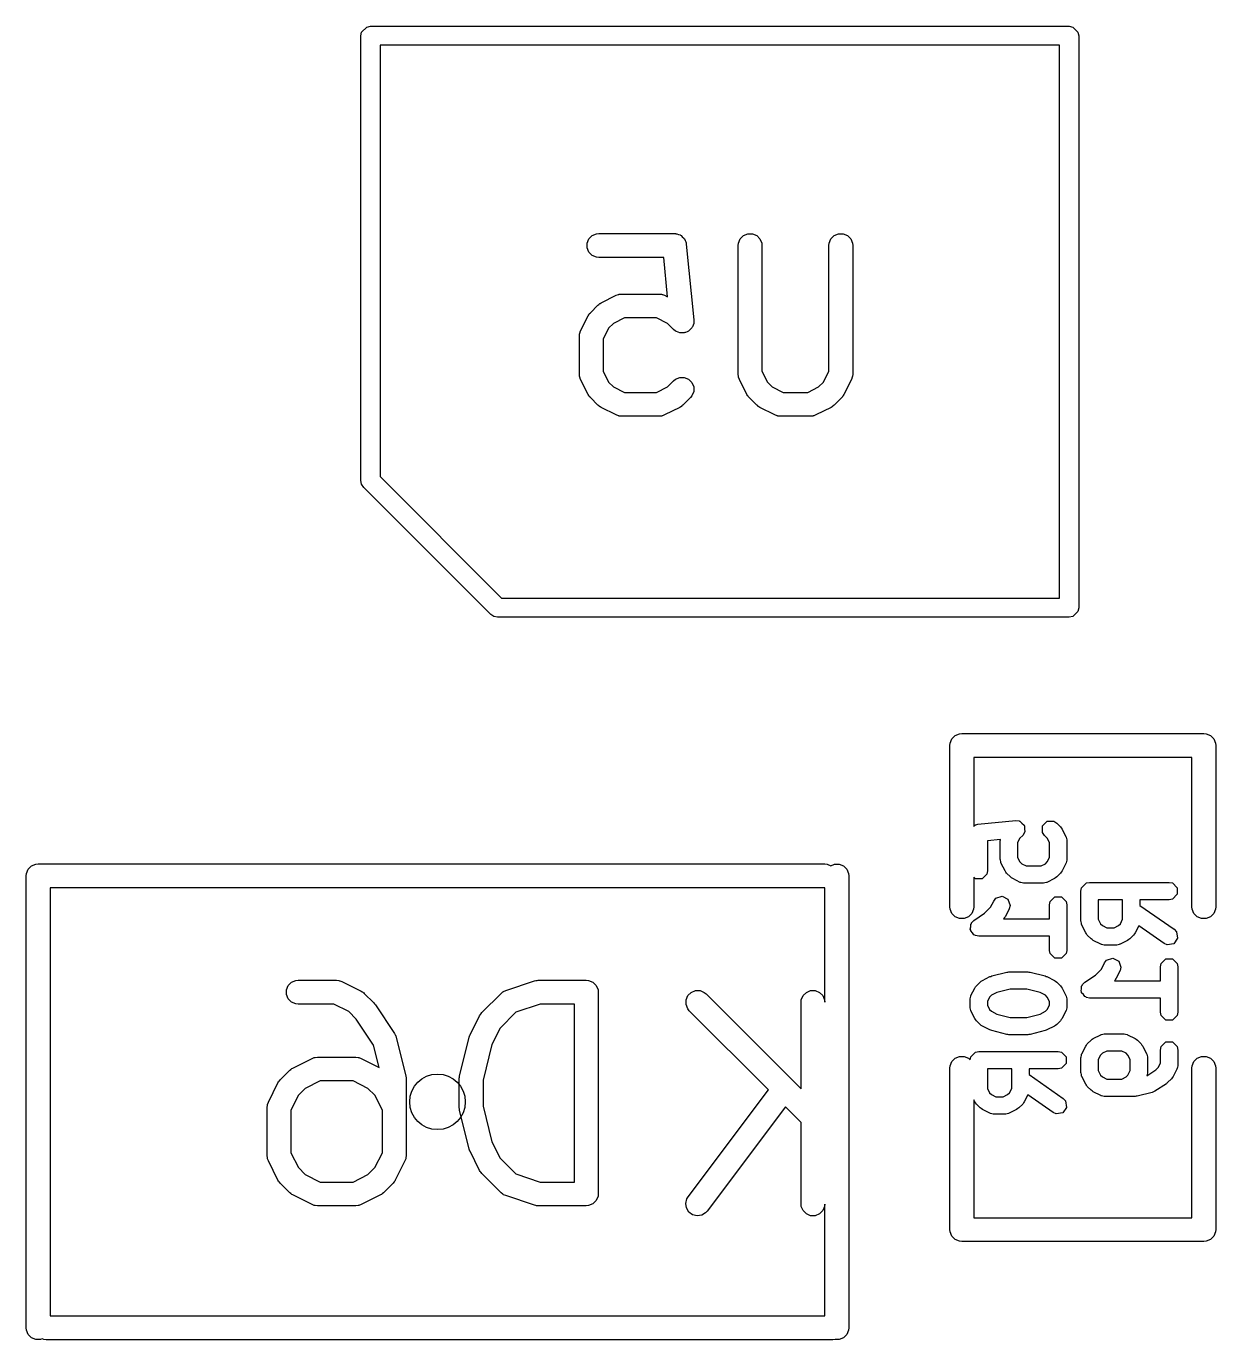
# Model space of a CAD drawing. Extents: x 0.39 to 2.96, y 0.39 to 3.78.
# Drawn here: x 1.778 to 2.073, y 1.691 to 2.0166 of the extents above; entities that cross this region are included whole.
import ezdxf

# ---------------------------------------------------------------- set-up
doc = ezdxf.new("R2010")
doc.units = 0
doc.header["$MEASUREMENT"] = 0
doc.layers.add('BLACK', color=7, linetype='CONTINUOUS')

msp = doc.modelspace()

# ---------------------------------------------------------------- linework, layer by layer
at = {"layer": 'BLACK', "linetype": 'CONTINUOUS'}
for p, q in [((1.86102, 2.0142), (1.8612, 2.0151)), ((1.8612, 2.0151), (1.86248, 2.01638)), ((1.86248, 2.01638), (1.86339, 2.01656)), ((1.86339, 2.01656), (2.03661, 2.01656)), ((2.03661, 2.01656), (2.03752, 2.01638)), ((2.03752, 2.01638), (2.0388, 2.0151)), ((2.0388, 2.0151), (2.03898, 2.0142)), ((1.86102, 1.90396), (1.86102, 2.0142)), ((1.86575, 2.01184), (1.86575, 1.90494)), ((2.03425, 2.01184), (1.86575, 2.01184)), ((2.03425, 1.87483), (2.03425, 2.01184)), ((2.03898, 2.0142), (2.03898, 1.87247)), ((1.91711, 1.96281), (1.91755, 1.96388)), ((1.91755, 1.96388), (1.91836, 1.96469)), ((1.91836, 1.96469), (1.91943, 1.96513)), ((1.91943, 1.96513), (1.92, 1.96519)), ((1.92, 1.96519), (1.93875, 1.96519)), ((1.93875, 1.96519), (1.93896, 1.96517)), ((1.93896, 1.96517), (1.93904, 1.96518)), ((1.93904, 1.96518), (1.93911, 1.96516)), ((1.93911, 1.96516), (1.93933, 1.96513)), ((1.93933, 1.96513), (1.93973, 1.96497)), ((1.93973, 1.96497), (1.94014, 1.96484)), ((1.94014, 1.96484), (1.94025, 1.96475)), ((1.94025, 1.96475), (1.94039, 1.96469)), ((1.94039, 1.96469), (1.9407, 1.96439)), ((1.9407, 1.96439), (1.94103, 1.96411)), ((1.94103, 1.96411), (1.9411, 1.96398)), ((1.9411, 1.96398), (1.94121, 1.96388)), ((1.94121, 1.96388), (1.94137, 1.96348)), ((1.94137, 1.96348), (1.94158, 1.9631)), ((1.94158, 1.9631), (1.94162, 1.96288)), ((1.94162, 1.96288), (1.94165, 1.96281)), ((1.9546, 1.96281), (1.95504, 1.96388)), ((1.95504, 1.96388), (1.95586, 1.96469)), ((1.95586, 1.96469), (1.95692, 1.96513)), ((1.95692, 1.96513), (1.95808, 1.96513)), ((1.95808, 1.96513), (1.95914, 1.96469)), ((1.95914, 1.96469), (1.95995, 1.96388)), ((1.95995, 1.96388), (1.9604, 1.96281)), ((1.9771, 1.96281), (1.97754, 1.96388)), ((1.97754, 1.96388), (1.97836, 1.96469)), ((1.97836, 1.96469), (1.97942, 1.96513)), ((1.97942, 1.96513), (1.98057, 1.96513)), ((1.98057, 1.96513), (1.98164, 1.96469)), ((1.98164, 1.96469), (1.98245, 1.96388)), ((1.98245, 1.96388), (1.98289, 1.96281)), ((1.91711, 1.96166), (1.91711, 1.96281)), ((1.91755, 1.9606), (1.91711, 1.96166)), ((1.91836, 1.95978), (1.91755, 1.9606)), ((1.91943, 1.95934), (1.91836, 1.95978)), ((1.94165, 1.96281), (1.94165, 1.96274)), ((1.94165, 1.96274), (1.94169, 1.96253)), ((1.94169, 1.96253), (1.94356, 1.94378)), ((1.95455, 1.96224), (1.9546, 1.96281)), ((1.95455, 1.93037), (1.95455, 1.96224)), ((1.9604, 1.96281), (1.96045, 1.96224)), ((1.96045, 1.96224), (1.96045, 1.93106)), ((1.97704, 1.96224), (1.9771, 1.96281)), ((1.97704, 1.93106), (1.97704, 1.96224)), ((1.98289, 1.96281), (1.98295, 1.96224)), ((1.98295, 1.96224), (1.98295, 1.93037)), ((1.92, 1.95929), (1.91943, 1.95934)), ((1.93608, 1.95929), (1.92, 1.95929)), ((1.93706, 1.94951), (1.93608, 1.95929)), ((1.92056, 1.94801), (1.92431, 1.94988)), ((1.92431, 1.94988), (1.92485, 1.95009)), ((1.92485, 1.95009), (1.92495, 1.9501)), ((1.92495, 1.9501), (1.92505, 1.95014)), ((1.92505, 1.95014), (1.92563, 1.95019)), ((1.92563, 1.95019), (1.935, 1.95019)), ((1.935, 1.95019), (1.93558, 1.95014)), ((1.93558, 1.95014), (1.93568, 1.9501)), ((1.93568, 1.9501), (1.93578, 1.95009)), ((1.93578, 1.95009), (1.93632, 1.94988)), ((1.93632, 1.94988), (1.93706, 1.94951)), ((1.91792, 1.94558), (1.91979, 1.94745)), ((1.91979, 1.94745), (1.92002, 1.94764)), ((1.92002, 1.94764), (1.92007, 1.9477)), ((1.92007, 1.9477), (1.92016, 1.94775)), ((1.92016, 1.94775), (1.92024, 1.94782)), ((1.92024, 1.94782), (1.92031, 1.94785)), ((1.92031, 1.94785), (1.92056, 1.94801)), ((1.91549, 1.94106), (1.91736, 1.94481)), ((1.91736, 1.94481), (1.91752, 1.94506)), ((1.91752, 1.94506), (1.91755, 1.94513)), ((1.91755, 1.94513), (1.91762, 1.94521)), ((1.91762, 1.94521), (1.91767, 1.9453)), ((1.91767, 1.9453), (1.91773, 1.94535)), ((1.91773, 1.94535), (1.91792, 1.94558)), ((1.92633, 1.94429), (1.92363, 1.94294)), ((1.9343, 1.94429), (1.92633, 1.94429)), ((1.937, 1.94294), (1.9343, 1.94429)), ((1.94356, 1.94378), (1.94357, 1.94321)), ((1.91518, 1.93974), (1.91523, 1.94032)), ((1.91523, 1.94032), (1.91527, 1.94042)), ((1.91527, 1.94042), (1.91528, 1.94052)), ((1.91528, 1.94052), (1.91549, 1.94106)), ((1.92243, 1.94174), (1.92108, 1.93904)), ((1.92363, 1.94294), (1.92243, 1.94174)), ((1.93854, 1.9414), (1.937, 1.94294)), ((1.93899, 1.94104), (1.93854, 1.9414)), ((1.93912, 1.94098), (1.93899, 1.94104)), ((1.93924, 1.94088), (1.93912, 1.94098)), ((1.93965, 1.94076), (1.93924, 1.94088)), ((1.94005, 1.94059), (1.93965, 1.94076)), ((1.9402, 1.94059), (1.94005, 1.94059)), ((1.94034, 1.94055), (1.9402, 1.94059)), ((1.94077, 1.94059), (1.94034, 1.94055)), ((1.9412, 1.94059), (1.94077, 1.94059)), ((1.94134, 1.94065), (1.9412, 1.94059)), ((1.94149, 1.94067), (1.94134, 1.94065)), ((1.94187, 1.94087), (1.94149, 1.94067)), ((1.94227, 1.94104), (1.94187, 1.94087)), ((1.94237, 1.94114), (1.94227, 1.94104)), ((1.9425, 1.94121), (1.94237, 1.94114)), ((1.94278, 1.94155), (1.9425, 1.94121)), ((1.94308, 1.94185), (1.94278, 1.94155)), ((1.94314, 1.94199), (1.94308, 1.94185)), ((1.94323, 1.9421), (1.94314, 1.94199)), ((1.94336, 1.94252), (1.94323, 1.9421)), ((1.94352, 1.94291), (1.94336, 1.94252)), ((1.94357, 1.94321), (1.94352, 1.94306)), ((1.94352, 1.94306), (1.94352, 1.94291)), ((1.91518, 1.93037), (1.91518, 1.93974)), ((1.92108, 1.93904), (1.92108, 1.93106)), ((1.91523, 1.92979), (1.91518, 1.93037)), ((1.92108, 1.93106), (1.92243, 1.92837)), ((1.9546, 1.92979), (1.95455, 1.93037)), ((1.96045, 1.93106), (1.9618, 1.92837)), ((1.97569, 1.92837), (1.97704, 1.93106)), ((1.98295, 1.93037), (1.98289, 1.92979)), ((1.91527, 1.92969), (1.91523, 1.92979)), ((1.91528, 1.92959), (1.91527, 1.92969)), ((1.91549, 1.92905), (1.91528, 1.92959)), ((1.91736, 1.9253), (1.91549, 1.92905)), ((1.92243, 1.92837), (1.92363, 1.92717)), ((1.92363, 1.92717), (1.92633, 1.92582)), ((1.9343, 1.92582), (1.937, 1.92717)), ((1.937, 1.92717), (1.93854, 1.92871)), ((1.93854, 1.92871), (1.93899, 1.92907)), ((1.93899, 1.92907), (1.94005, 1.92951)), ((1.94005, 1.92951), (1.9412, 1.92951)), ((1.9412, 1.92951), (1.94227, 1.92907)), ((1.94227, 1.92907), (1.94308, 1.92826)), ((1.94308, 1.92826), (1.94352, 1.92719)), ((1.94352, 1.92719), (1.94352, 1.92604)), ((1.95464, 1.92969), (1.9546, 1.92979)), ((1.95465, 1.92959), (1.95464, 1.92969)), ((1.95486, 1.92905), (1.95465, 1.92959)), ((1.95673, 1.9253), (1.95486, 1.92905)), ((1.9618, 1.92837), (1.963, 1.92717)), ((1.963, 1.92717), (1.9657, 1.92582)), ((1.9718, 1.92582), (1.9745, 1.92717)), ((1.9745, 1.92717), (1.97569, 1.92837)), ((1.98264, 1.92905), (1.98076, 1.9253)), ((1.98284, 1.92959), (1.98264, 1.92905)), ((1.98285, 1.92969), (1.98284, 1.92959)), ((1.98289, 1.92979), (1.98285, 1.92969)), ((1.91752, 1.92505), (1.91736, 1.9253)), ((1.91755, 1.92498), (1.91752, 1.92505)), ((1.91762, 1.9249), (1.91755, 1.92498)), ((1.91767, 1.92481), (1.91762, 1.9249)), ((1.91773, 1.92476), (1.91767, 1.92481)), ((1.91792, 1.92453), (1.91773, 1.92476)), ((1.91979, 1.92265), (1.91792, 1.92453)), ((1.92633, 1.92582), (1.9343, 1.92582)), ((1.94271, 1.92453), (1.94084, 1.92265)), ((1.94308, 1.92498), (1.94271, 1.92453)), ((1.94352, 1.92604), (1.94308, 1.92498)), ((1.95689, 1.92505), (1.95673, 1.9253)), ((1.95692, 1.92498), (1.95689, 1.92505)), ((1.95699, 1.9249), (1.95692, 1.92498)), ((1.95704, 1.92481), (1.95699, 1.9249)), ((1.9571, 1.92476), (1.95704, 1.92481)), ((1.95729, 1.92453), (1.9571, 1.92476)), ((1.95916, 1.92265), (1.95729, 1.92453)), ((1.9657, 1.92582), (1.9718, 1.92582)), ((1.98021, 1.92453), (1.97833, 1.92265)), ((1.9804, 1.92476), (1.98021, 1.92453)), ((1.98045, 1.92481), (1.9804, 1.92476)), ((1.98051, 1.9249), (1.98045, 1.92481)), ((1.98058, 1.92498), (1.98051, 1.9249)), ((1.98061, 1.92505), (1.98058, 1.92498)), ((1.98076, 1.9253), (1.98061, 1.92505)), ((1.92002, 1.92247), (1.91979, 1.92265)), ((1.92007, 1.92241), (1.92002, 1.92247)), ((1.92016, 1.92235), (1.92007, 1.92241)), ((1.92024, 1.92229), (1.92016, 1.92235)), ((1.92031, 1.92226), (1.92024, 1.92229)), ((1.92056, 1.9221), (1.92031, 1.92226)), ((1.92431, 1.92023), (1.92056, 1.9221)), ((1.94007, 1.9221), (1.93632, 1.92023)), ((1.94032, 1.92226), (1.94007, 1.9221)), ((1.94039, 1.92229), (1.94032, 1.92226)), ((1.94047, 1.92235), (1.94039, 1.92229)), ((1.94056, 1.92241), (1.94047, 1.92235)), ((1.94061, 1.92247), (1.94056, 1.92241)), ((1.94084, 1.92265), (1.94061, 1.92247)), ((1.95939, 1.92247), (1.95916, 1.92265)), ((1.95944, 1.92241), (1.95939, 1.92247)), ((1.95953, 1.92235), (1.95944, 1.92241)), ((1.95961, 1.92229), (1.95953, 1.92235)), ((1.95968, 1.92226), (1.95961, 1.92229)), ((1.95993, 1.9221), (1.95968, 1.92226)), ((1.96368, 1.92023), (1.95993, 1.9221)), ((1.97757, 1.9221), (1.97382, 1.92023)), ((1.97782, 1.92226), (1.97757, 1.9221)), ((1.97789, 1.92229), (1.97782, 1.92226)), ((1.97797, 1.92235), (1.97789, 1.92229)), ((1.97806, 1.92241), (1.97797, 1.92235)), ((1.97811, 1.92247), (1.97806, 1.92241)), ((1.97833, 1.92265), (1.97811, 1.92247)), ((1.92485, 1.92002), (1.92431, 1.92023)), ((1.92495, 1.92001), (1.92485, 1.92002)), ((1.92505, 1.91997), (1.92495, 1.92001)), ((1.92563, 1.91992), (1.92505, 1.91997)), ((1.935, 1.91992), (1.92563, 1.91992)), ((1.93558, 1.91997), (1.935, 1.91992)), ((1.93568, 1.92001), (1.93558, 1.91997)), ((1.93578, 1.92002), (1.93568, 1.92001)), ((1.93632, 1.92023), (1.93578, 1.92002)), ((1.96422, 1.92002), (1.96368, 1.92023)), ((1.96432, 1.92001), (1.96422, 1.92002)), ((1.96442, 1.91997), (1.96432, 1.92001)), ((1.965, 1.91992), (1.96442, 1.91997)), ((1.9725, 1.91992), (1.965, 1.91992)), ((1.97307, 1.91997), (1.9725, 1.91992)), ((1.97317, 1.92001), (1.97307, 1.91997)), ((1.97328, 1.92002), (1.97317, 1.92001)), ((1.97382, 1.92023), (1.97328, 1.92002)), ((1.86575, 1.90494), (1.89586, 1.87483)), ((1.8612, 1.90306), (1.86102, 1.90396)), ((1.86172, 1.90229), (1.8612, 1.90306)), ((1.89321, 1.8708), (1.86172, 1.90229)), ((1.89586, 1.87483), (2.03425, 1.87483)), ((2.03898, 1.87247), (2.0388, 1.87156)), ((1.89398, 1.87028), (1.89321, 1.8708)), ((1.89488, 1.87011), (1.89398, 1.87028)), ((2.03661, 1.87011), (1.89488, 1.87011)), ((2.03752, 1.87028), (2.03661, 1.87011)), ((2.0388, 1.87156), (2.03752, 1.87028)), ((2.0071, 1.83891), (2.00754, 1.83997)), ((2.00754, 1.83997), (2.00836, 1.84079)), ((2.00836, 1.84079), (2.00942, 1.84123)), ((2.00942, 1.84123), (2.01, 1.84129)), ((2.01, 1.84129), (2.07, 1.84129)), ((2.07, 1.84129), (2.07058, 1.84123)), ((2.07058, 1.84123), (2.07164, 1.84079)), ((2.07164, 1.84079), (2.07246, 1.83997)), ((2.07246, 1.83997), (2.0729, 1.83891)), ((2.00705, 1.83833), (2.0071, 1.83891)), ((2.00705, 1.79833), (2.00705, 1.83833)), ((2.0729, 1.83891), (2.07295, 1.83833)), ((2.07295, 1.83833), (2.07295, 1.79833)), ((2.06705, 1.83538), (2.01295, 1.83538)), ((2.01295, 1.83538), (2.01295, 1.81826)), ((2.06705, 1.79833), (2.06705, 1.83538)), ((2.01398, 1.81878), (2.02336, 1.81971)), ((2.02336, 1.81971), (2.02419, 1.81963)), ((2.02419, 1.81963), (2.02428, 1.81956)), ((2.01295, 1.81826), (2.01317, 1.81853)), ((2.01317, 1.81853), (2.01332, 1.81858)), ((2.01332, 1.81858), (2.01337, 1.81862)), ((2.01337, 1.81862), (2.01347, 1.81862)), ((2.01347, 1.81862), (2.01398, 1.81878)), ((2.02428, 1.81956), (2.02439, 1.81956)), ((2.02439, 1.81956), (2.02491, 1.81905)), ((2.02491, 1.81905), (2.02547, 1.81859)), ((2.02556, 1.81675), (2.02509, 1.81605)), ((2.02547, 1.81859), (2.02548, 1.81848)), ((2.02548, 1.81848), (2.02556, 1.8184)), ((2.02556, 1.8184), (2.02556, 1.81767)), ((2.02556, 1.81767), (2.02563, 1.81695)), ((2.02563, 1.81695), (2.02556, 1.81686)), ((2.02556, 1.81686), (2.02556, 1.81675)), ((2.03003, 1.8184), (2.03119, 1.81956)), ((2.03003, 1.81675), (2.03003, 1.8184)), ((2.03049, 1.81605), (2.03003, 1.81675)), ((2.03119, 1.81956), (2.03284, 1.81956)), ((2.03284, 1.81956), (2.03353, 1.81909)), ((2.03353, 1.81909), (2.03447, 1.81816)), ((2.03447, 1.81816), (2.03466, 1.81787)), ((2.03466, 1.81787), (2.03487, 1.8176)), ((2.03487, 1.8176), (2.03581, 1.81572)), ((2.01958, 1.81501), (2.01634, 1.81469)), ((2.01634, 1.81469), (2.01634, 1.80725)), ((2.01954, 1.81476), (2.01957, 1.81487)), ((2.01954, 1.81007), (2.01954, 1.81476)), ((2.01955, 1.81491), (2.01958, 1.81501)), ((2.01957, 1.81487), (2.01955, 1.81491)), ((2.0244, 1.81536), (2.02384, 1.81425)), ((2.02384, 1.81425), (2.02384, 1.81058)), ((2.02509, 1.81605), (2.0244, 1.81536)), ((2.03118, 1.81536), (2.03049, 1.81605)), ((2.03174, 1.81425), (2.03118, 1.81536)), ((2.03174, 1.81058), (2.03174, 1.81425)), ((2.03581, 1.81572), (2.03584, 1.81562)), ((2.03584, 1.81562), (2.03588, 1.81558)), ((2.03588, 1.81558), (2.03594, 1.81524)), ((2.03594, 1.81524), (2.03603, 1.81491)), ((2.03603, 1.81491), (2.03602, 1.81487)), ((2.03602, 1.81487), (2.03604, 1.81476)), ((2.03604, 1.81476), (2.03604, 1.81007)), ((2.01957, 1.80996), (2.01954, 1.81007)), ((2.01955, 1.80992), (2.01957, 1.80996)), ((2.01964, 1.80958), (2.01955, 1.80992)), ((2.02384, 1.81058), (2.0244, 1.80947)), ((2.03118, 1.80947), (2.03174, 1.81058)), ((2.03603, 1.80992), (2.03594, 1.80958)), ((2.03604, 1.81007), (2.03602, 1.80996)), ((2.03602, 1.80996), (2.03603, 1.80992)), ((1.7781, 1.80658), (1.77854, 1.80764)), ((1.77854, 1.80764), (1.77936, 1.80846)), ((1.77936, 1.80846), (1.78042, 1.8089)), ((1.78042, 1.8089), (1.781, 1.80895)), ((1.781, 1.80895), (1.976, 1.80895)), ((1.976, 1.80895), (1.97658, 1.8089)), ((1.97658, 1.8089), (1.9775, 1.80851)), ((1.9775, 1.80851), (1.97842, 1.8089)), ((1.97842, 1.8089), (1.97958, 1.8089)), ((1.97958, 1.8089), (1.98064, 1.80846)), ((1.98064, 1.80846), (1.98146, 1.80764)), ((1.98146, 1.80764), (1.9819, 1.80658)), ((2.01634, 1.80725), (2.01618, 1.80643)), ((2.01971, 1.80925), (2.01964, 1.80958)), ((2.01974, 1.80921), (2.01971, 1.80925)), ((2.01977, 1.80911), (2.01974, 1.80921)), ((2.02071, 1.80723), (2.01977, 1.80911)), ((2.02092, 1.80696), (2.02071, 1.80723)), ((2.02111, 1.80667), (2.02092, 1.80696)), ((2.02205, 1.80573), (2.02111, 1.80667)), ((2.0244, 1.80947), (2.02484, 1.80902)), ((2.02484, 1.80902), (2.02595, 1.80847)), ((2.02595, 1.80847), (2.02963, 1.80847)), ((2.02963, 1.80847), (2.03074, 1.80902)), ((2.03074, 1.80902), (2.03118, 1.80947)), ((2.03447, 1.80667), (2.03353, 1.80573)), ((2.03466, 1.80696), (2.03447, 1.80667)), ((2.03487, 1.80723), (2.03466, 1.80696)), ((2.03581, 1.80911), (2.03487, 1.80723)), ((2.03584, 1.80921), (2.03581, 1.80911)), ((2.03588, 1.80925), (2.03584, 1.80921)), ((2.03594, 1.80958), (2.03588, 1.80925)), ((1.77805, 1.806), (1.7781, 1.80658)), ((1.77805, 1.694), (1.77805, 1.806)), ((1.9819, 1.80658), (1.98195, 1.806)), ((1.98195, 1.806), (1.98195, 1.694)), ((2.01337, 1.80527), (2.01295, 1.80568)), ((2.01295, 1.80568), (2.01295, 1.79833)), ((2.01501, 1.80527), (2.01337, 1.80527)), ((2.01618, 1.80643), (2.01501, 1.80527)), ((2.02234, 1.80554), (2.02205, 1.80573)), ((2.02261, 1.80533), (2.02234, 1.80554)), ((2.02449, 1.80439), (2.02261, 1.80533)), ((2.02459, 1.80437), (2.02449, 1.80439)), ((2.02462, 1.80433), (2.02459, 1.80437)), ((2.02496, 1.80426), (2.02462, 1.80433)), ((2.02529, 1.80417), (2.02496, 1.80426)), ((2.02534, 1.80419), (2.02529, 1.80417)), ((2.02545, 1.80417), (2.02534, 1.80419)), ((2.03014, 1.80417), (2.02545, 1.80417)), ((2.03024, 1.80419), (2.03014, 1.80417)), ((2.03029, 1.80417), (2.03024, 1.80419)), ((2.03062, 1.80426), (2.03029, 1.80417)), ((2.03096, 1.80433), (2.03062, 1.80426)), ((2.031, 1.80437), (2.03096, 1.80433)), ((2.0311, 1.80439), (2.031, 1.80437)), ((2.03298, 1.80533), (2.0311, 1.80439)), ((2.03325, 1.80554), (2.03298, 1.80533)), ((2.03353, 1.80573), (2.03325, 1.80554)), ((2.0397, 1.80308), (2.04087, 1.80424)), ((2.04087, 1.80424), (2.04169, 1.8044)), ((2.04169, 1.8044), (2.06139, 1.8044)), ((2.06139, 1.8044), (2.06221, 1.80424)), ((2.06221, 1.80424), (2.06338, 1.80308)), ((1.976, 1.80305), (1.78395, 1.80305)), ((1.78395, 1.80305), (1.78395, 1.69695)), ((1.97605, 1.80305), (1.976, 1.80305)), ((1.97605, 1.77468), (1.97605, 1.80305)), ((2.0179, 1.79977), (2.01841, 1.80044)), ((2.01841, 1.80044), (2.01997, 1.80096)), ((2.01997, 1.80096), (2.02144, 1.80022)), ((2.02144, 1.80022), (2.02196, 1.79866)), ((2.0319, 1.79963), (2.03307, 1.8008)), ((2.03307, 1.8008), (2.03471, 1.8008)), ((2.03471, 1.8008), (2.03588, 1.79963)), ((2.03954, 1.80225), (2.0397, 1.80308)), ((2.03954, 1.79475), (2.03954, 1.80225)), ((2.04986, 1.8001), (2.04384, 1.8001)), ((2.04384, 1.8001), (2.04384, 1.79526)), ((2.04986, 1.79526), (2.04986, 1.8001)), ((2.06139, 1.8001), (2.05416, 1.8001)), ((2.05416, 1.8001), (2.05416, 1.79868)), ((2.06221, 1.80027), (2.06139, 1.8001)), ((2.06338, 1.80143), (2.06221, 1.80027)), ((2.06338, 1.80308), (2.06338, 1.80143)), ((2.0071, 1.79776), (2.00705, 1.79833)), ((2.00754, 1.79669), (2.0071, 1.79776)), ((2.0129, 1.79776), (2.01246, 1.79669)), ((2.01295, 1.79833), (2.0129, 1.79776)), ((2.01563, 1.79673), (2.01711, 1.79821)), ((2.01711, 1.79821), (2.0179, 1.79977)), ((2.02174, 1.79785), (2.0208, 1.79597)), ((2.02196, 1.79866), (2.02174, 1.79785)), ((2.03174, 1.79881), (2.0319, 1.79963)), ((2.03174, 1.79533), (2.03174, 1.79881)), ((2.03588, 1.79963), (2.03604, 1.79881)), ((2.03604, 1.79881), (2.03604, 1.78755)), ((2.05416, 1.79868), (2.06262, 1.79276)), ((2.0671, 1.79776), (2.06705, 1.79833)), ((2.06754, 1.79669), (2.0671, 1.79776)), ((2.0729, 1.79776), (2.07246, 1.79669)), ((2.07295, 1.79833), (2.0729, 1.79776)), ((2.00836, 1.79588), (2.00754, 1.79669)), ((2.00942, 1.79544), (2.00836, 1.79588)), ((2.01058, 1.79544), (2.00942, 1.79544)), ((2.01164, 1.79588), (2.01058, 1.79544)), ((2.01246, 1.79669), (2.01164, 1.79588)), ((2.0122, 1.79401), (2.01236, 1.79416)), ((2.0122, 1.79338), (2.0122, 1.79401)), ((2.01236, 1.79416), (2.0124, 1.79438)), ((2.0124, 1.79438), (2.013, 1.79497)), ((2.013, 1.79497), (2.01563, 1.79673)), ((2.0204, 1.79542), (2.02032, 1.79533)), ((2.02032, 1.79533), (2.03174, 1.79533)), ((2.02059, 1.7957), (2.0204, 1.79542)), ((2.0208, 1.79597), (2.02059, 1.7957)), ((2.03956, 1.79464), (2.03954, 1.79475)), ((2.03955, 1.7946), (2.03956, 1.79464)), ((2.03964, 1.79427), (2.03955, 1.7946)), ((2.0397, 1.79393), (2.03964, 1.79427)), ((2.03974, 1.79389), (2.0397, 1.79393)), ((2.03977, 1.79379), (2.03974, 1.79389)), ((2.04071, 1.79191), (2.03977, 1.79379)), ((2.04384, 1.79526), (2.04439, 1.79415)), ((2.04439, 1.79415), (2.04484, 1.7937)), ((2.04484, 1.7937), (2.04595, 1.79315)), ((2.04775, 1.79315), (2.04886, 1.7937)), ((2.04886, 1.7937), (2.0493, 1.79415)), ((2.0493, 1.79415), (2.04986, 1.79526)), ((2.05386, 1.79364), (2.05299, 1.79191)), ((2.06016, 1.78924), (2.05386, 1.79364)), ((2.06836, 1.79588), (2.06754, 1.79669)), ((2.06942, 1.79544), (2.06836, 1.79588)), ((2.07058, 1.79544), (2.06942, 1.79544)), ((2.07164, 1.79588), (2.07058, 1.79544)), ((2.07246, 1.79669), (2.07164, 1.79588)), ((2.01208, 1.79277), (2.0122, 1.79338)), ((2.0122, 1.79258), (2.01208, 1.79277)), ((2.0122, 1.79236), (2.0122, 1.79258)), ((2.01265, 1.79192), (2.0122, 1.79236)), ((2.01299, 1.7914), (2.01265, 1.79192)), ((2.01321, 1.79135), (2.01299, 1.7914)), ((2.01337, 1.7912), (2.01321, 1.79135)), ((2.01419, 1.79103), (2.01337, 1.7912)), ((2.03174, 1.79103), (2.01419, 1.79103)), ((2.03174, 1.78755), (2.03174, 1.79103)), ((2.04092, 1.79164), (2.04071, 1.79191)), ((2.04111, 1.79135), (2.04092, 1.79164)), ((2.04205, 1.79042), (2.04111, 1.79135)), ((2.04233, 1.79022), (2.04205, 1.79042)), ((2.04595, 1.79315), (2.04775, 1.79315)), ((2.05165, 1.79042), (2.05137, 1.79022)), ((2.05259, 1.79135), (2.05165, 1.79042)), ((2.05278, 1.79164), (2.05259, 1.79135)), ((2.05299, 1.79191), (2.05278, 1.79164)), ((2.06349, 1.79053), (2.06255, 1.78918)), ((2.06262, 1.79276), (2.0632, 1.79215)), ((2.0632, 1.79215), (2.06349, 1.79053)), ((2.0319, 1.78673), (2.03174, 1.78755)), ((2.03604, 1.78755), (2.03588, 1.78673)), ((2.0426, 1.79001), (2.04233, 1.79022)), ((2.04448, 1.78907), (2.0426, 1.79001)), ((2.04458, 1.78905), (2.04448, 1.78907)), ((2.04462, 1.78901), (2.04458, 1.78905)), ((2.04496, 1.78894), (2.04462, 1.78901)), ((2.04529, 1.78885), (2.04496, 1.78894)), ((2.04534, 1.78887), (2.04529, 1.78885)), ((2.04544, 1.78885), (2.04534, 1.78887)), ((2.04826, 1.78885), (2.04544, 1.78885)), ((2.04836, 1.78887), (2.04826, 1.78885)), ((2.04841, 1.78885), (2.04836, 1.78887)), ((2.04874, 1.78894), (2.04841, 1.78885)), ((2.04908, 1.78901), (2.04874, 1.78894)), ((2.04911, 1.78905), (2.04908, 1.78901)), ((2.04922, 1.78907), (2.04911, 1.78905)), ((2.05109, 1.79001), (2.04922, 1.78907)), ((2.05137, 1.79022), (2.05109, 1.79001)), ((2.06092, 1.7889), (2.06016, 1.78924)), ((2.06255, 1.78918), (2.06092, 1.7889)), ((2.03307, 1.78557), (2.0319, 1.78673)), ((2.03471, 1.78557), (2.03307, 1.78557)), ((2.03588, 1.78673), (2.03471, 1.78557)), ((2.04461, 1.78289), (2.0454, 1.78445)), ((2.0454, 1.78445), (2.04591, 1.78512)), ((2.04591, 1.78512), (2.04747, 1.78564)), ((2.04747, 1.78564), (2.04894, 1.7849)), ((2.04894, 1.7849), (2.04946, 1.78334)), ((2.05924, 1.78349), (2.0594, 1.78432)), ((2.0594, 1.78432), (2.06057, 1.78548)), ((2.06057, 1.78548), (2.06221, 1.78548)), ((2.06221, 1.78548), (2.06338, 1.78432)), ((2.06338, 1.78432), (2.06354, 1.78349)), ((2.0151, 1.7801), (2.01698, 1.78103)), ((2.01698, 1.78103), (2.01721, 1.7811)), ((2.01721, 1.7811), (2.01742, 1.7812)), ((2.01742, 1.7812), (2.02117, 1.78214)), ((2.02117, 1.78214), (2.02144, 1.78215)), ((2.02144, 1.78215), (2.02169, 1.7822)), ((2.02169, 1.7822), (2.02639, 1.7822)), ((2.02639, 1.7822), (2.02664, 1.78215)), ((2.02664, 1.78215), (2.02691, 1.78214)), ((2.02691, 1.78214), (2.03066, 1.7812)), ((2.03066, 1.7812), (2.03087, 1.7811)), ((2.03087, 1.7811), (2.0311, 1.78103)), ((2.0311, 1.78103), (2.03298, 1.7801)), ((2.0405, 1.77965), (2.04313, 1.78141)), ((2.04313, 1.78141), (2.04461, 1.78289)), ((2.0483, 1.78066), (2.04809, 1.78038)), ((2.04924, 1.78253), (2.0483, 1.78066)), ((2.04946, 1.78334), (2.04924, 1.78253)), ((2.05924, 1.78001), (2.05924, 1.78349)), ((2.06354, 1.78349), (2.06354, 1.77224)), ((1.84258, 1.77775), (1.84302, 1.77882)), ((1.84258, 1.7766), (1.84258, 1.77775)), ((1.84302, 1.77882), (1.84384, 1.77963)), ((1.84384, 1.77963), (1.8449, 1.78007)), ((1.8449, 1.78007), (1.84548, 1.78013)), ((1.84548, 1.78013), (1.855, 1.78013)), ((1.855, 1.78013), (1.85558, 1.78007)), ((1.85558, 1.78007), (1.85567, 1.78003)), ((1.85567, 1.78003), (1.85578, 1.78002)), ((1.85578, 1.78002), (1.85632, 1.77982)), ((1.85632, 1.77982), (1.86108, 1.77744)), ((1.86108, 1.77744), (1.86133, 1.77728)), ((1.89631, 1.77729), (1.89639, 1.77736)), ((1.89639, 1.77736), (1.89692, 1.7776)), ((1.89692, 1.7776), (1.90407, 1.77998)), ((1.90407, 1.77998), (1.90435, 1.78004)), ((1.90435, 1.78004), (1.90442, 1.78007)), ((1.90442, 1.78007), (1.90453, 1.78008)), ((1.90453, 1.78008), (1.90463, 1.78011)), ((1.90463, 1.78011), (1.90471, 1.7801)), ((1.90471, 1.7801), (1.905, 1.78013)), ((1.905, 1.78013), (1.9169, 1.78013)), ((1.9169, 1.78013), (1.91748, 1.78007)), ((1.91748, 1.78007), (1.91855, 1.77963)), ((1.91855, 1.77963), (1.91936, 1.77882)), ((1.91936, 1.77882), (1.9198, 1.77775)), ((1.9198, 1.77775), (1.91986, 1.77718)), ((1.94288, 1.77713), (1.94395, 1.77757)), ((1.94395, 1.77757), (1.9451, 1.77757)), ((1.9451, 1.77757), (1.94616, 1.77713)), ((1.97145, 1.77713), (1.97252, 1.77757)), ((1.97252, 1.77757), (1.97367, 1.77757)), ((1.97367, 1.77757), (1.97474, 1.77713)), ((2.01227, 1.77632), (2.01321, 1.7782)), ((2.01321, 1.7782), (2.01342, 1.77847)), ((2.01342, 1.77847), (2.01361, 1.77876)), ((2.01361, 1.77876), (2.01455, 1.77969)), ((2.01455, 1.77969), (2.01483, 1.77989)), ((2.01483, 1.77989), (2.0151, 1.7801)), ((2.02196, 1.7779), (2.01869, 1.77708)), ((2.02612, 1.7779), (2.02196, 1.7779)), ((2.02939, 1.77708), (2.02612, 1.7779)), ((2.03298, 1.7801), (2.03325, 1.77989)), ((2.03325, 1.77989), (2.03353, 1.77969)), ((2.03353, 1.77969), (2.03447, 1.77876)), ((2.03447, 1.77876), (2.03466, 1.77847)), ((2.03466, 1.77847), (2.03487, 1.7782)), ((2.03487, 1.7782), (2.03581, 1.77632)), ((2.03958, 1.77745), (2.0397, 1.77806)), ((2.0397, 1.77726), (2.03958, 1.77745)), ((2.0397, 1.77869), (2.03986, 1.77884)), ((2.0397, 1.77806), (2.0397, 1.77869)), ((2.03986, 1.77884), (2.0399, 1.77906)), ((2.0399, 1.77906), (2.0405, 1.77965)), ((2.0479, 1.7801), (2.04782, 1.78001)), ((2.04782, 1.78001), (2.05924, 1.78001)), ((2.04809, 1.78038), (2.0479, 1.7801)), ((1.84302, 1.77554), (1.84258, 1.7766)), ((1.84384, 1.77472), (1.84302, 1.77554)), ((1.8449, 1.77428), (1.84384, 1.77472)), ((1.84548, 1.77422), (1.8449, 1.77428)), ((1.8543, 1.77422), (1.84548, 1.77422)), ((1.85801, 1.77237), (1.8543, 1.77422)), ((1.86133, 1.77728), (1.8614, 1.77725)), ((1.8614, 1.77725), (1.86148, 1.77718)), ((1.86148, 1.77718), (1.86157, 1.77713)), ((1.86157, 1.77713), (1.86162, 1.77707)), ((1.86162, 1.77707), (1.86185, 1.77688)), ((1.86185, 1.77688), (1.86423, 1.7745)), ((1.86423, 1.7745), (1.86423, 1.7745)), ((1.86423, 1.7745), (1.86423, 1.7745)), ((1.86423, 1.7745), (1.86441, 1.77428)), ((1.86441, 1.77428), (1.8646, 1.77405)), ((1.8646, 1.77405), (1.8646, 1.77405)), ((1.89101, 1.77212), (1.89577, 1.77688)), ((1.89577, 1.77688), (1.89622, 1.77725)), ((1.89622, 1.77725), (1.89631, 1.77729)), ((1.90548, 1.77422), (1.89945, 1.77221)), ((1.91395, 1.77422), (1.90548, 1.77422)), ((1.91395, 1.73013), (1.91395, 1.77422)), ((1.91986, 1.77718), (1.91986, 1.72718)), ((1.94163, 1.77525), (1.94207, 1.77632)), ((1.94163, 1.7741), (1.94163, 1.77525)), ((1.94207, 1.77304), (1.94163, 1.7741)), ((1.94207, 1.77632), (1.94288, 1.77713)), ((1.94616, 1.77713), (1.94661, 1.77676)), ((1.94661, 1.77676), (1.97014, 1.75323)), ((1.97014, 1.77468), (1.9702, 1.77525)), ((1.97014, 1.75323), (1.97014, 1.77468)), ((1.9702, 1.77525), (1.97064, 1.77632)), ((1.97064, 1.77632), (1.97145, 1.77713)), ((1.97474, 1.77713), (1.97555, 1.77632)), ((1.97555, 1.77632), (1.97599, 1.77525)), ((1.97599, 1.77525), (1.97605, 1.77468)), ((2.01204, 1.77536), (2.01206, 1.77547)), ((2.01204, 1.77348), (2.01204, 1.77536)), ((2.01205, 1.77551), (2.01214, 1.77584)), ((2.01206, 1.77547), (2.01205, 1.77551)), ((2.01214, 1.77584), (2.0122, 1.77618)), ((2.0122, 1.77618), (2.01224, 1.77622)), ((2.01224, 1.77622), (2.01227, 1.77632)), ((2.01689, 1.77596), (2.01634, 1.77485)), ((2.01634, 1.77485), (2.01634, 1.77399)), ((2.01734, 1.77641), (2.01689, 1.77596)), ((2.01869, 1.77708), (2.01734, 1.77641)), ((2.03074, 1.77641), (2.02939, 1.77708)), ((2.03118, 1.77596), (2.03074, 1.77641)), ((2.03174, 1.77485), (2.03118, 1.77596)), ((2.03174, 1.77399), (2.03174, 1.77485)), ((2.03581, 1.77632), (2.03584, 1.77622)), ((2.03584, 1.77622), (2.03588, 1.77618)), ((2.03588, 1.77618), (2.03594, 1.77584)), ((2.03594, 1.77584), (2.03603, 1.77551)), ((2.03603, 1.77551), (2.03602, 1.77547)), ((2.03602, 1.77547), (2.03604, 1.77536)), ((2.03604, 1.77536), (2.03604, 1.77348)), ((2.0397, 1.77704), (2.0397, 1.77726)), ((2.04015, 1.7766), (2.0397, 1.77704)), ((2.04049, 1.77608), (2.04015, 1.7766)), ((2.04071, 1.77603), (2.04049, 1.77608)), ((2.04087, 1.77588), (2.04071, 1.77603)), ((2.04169, 1.77571), (2.04087, 1.77588)), ((2.05924, 1.77571), (2.04169, 1.77571)), ((2.05924, 1.77224), (2.05924, 1.77571)), ((1.85985, 1.77053), (1.85801, 1.77237)), ((1.8646, 1.77405), (1.8646, 1.77405)), ((1.8646, 1.77405), (1.86936, 1.76691)), ((1.88807, 1.76659), (1.89045, 1.77135)), ((1.89045, 1.77135), (1.89061, 1.7716)), ((1.89061, 1.7716), (1.89064, 1.77167)), ((1.89064, 1.77167), (1.89071, 1.77175)), ((1.89071, 1.77175), (1.89076, 1.77184)), ((1.89076, 1.77184), (1.89082, 1.77189)), ((1.89082, 1.77189), (1.89101, 1.77212)), ((1.89945, 1.77221), (1.89552, 1.76828)), ((1.94244, 1.77259), (1.94207, 1.77304)), ((1.96205, 1.75297), (1.94244, 1.77259)), ((2.01206, 1.77338), (2.01204, 1.77348)), ((2.01205, 1.77333), (2.01206, 1.77338)), ((2.01214, 1.773), (2.01205, 1.77333)), ((2.0122, 1.77266), (2.01214, 1.773)), ((2.01224, 1.77263), (2.0122, 1.77266)), ((2.01227, 1.77252), (2.01224, 1.77263)), ((2.01321, 1.77065), (2.01227, 1.77252)), ((2.01634, 1.77399), (2.01689, 1.77288)), ((2.01689, 1.77288), (2.01734, 1.77244)), ((2.01734, 1.77244), (2.01869, 1.77176)), ((2.01869, 1.77176), (2.02196, 1.77094)), ((2.02196, 1.77094), (2.02612, 1.77094)), ((2.02612, 1.77094), (2.02939, 1.77176)), ((2.02939, 1.77176), (2.03074, 1.77244)), ((2.03074, 1.77244), (2.03118, 1.77288)), ((2.03118, 1.77288), (2.03174, 1.77399)), ((2.03581, 1.77252), (2.03487, 1.77065)), ((2.03584, 1.77263), (2.03581, 1.77252)), ((2.03588, 1.77266), (2.03584, 1.77263)), ((2.03594, 1.773), (2.03588, 1.77266)), ((2.03603, 1.77333), (2.03594, 1.773)), ((2.03604, 1.77348), (2.03602, 1.77338)), ((2.03602, 1.77338), (2.03603, 1.77333)), ((2.0594, 1.77141), (2.05924, 1.77224)), ((2.06057, 1.77025), (2.0594, 1.77141)), ((2.06338, 1.77141), (2.06221, 1.77025)), ((2.06354, 1.77224), (2.06338, 1.77141)), ((1.86416, 1.76406), (1.85985, 1.77053)), ((1.89552, 1.76828), (1.8935, 1.76424)), ((2.01342, 1.77037), (2.01321, 1.77065)), ((2.01361, 1.77009), (2.01342, 1.77037)), ((2.01455, 1.76915), (2.01361, 1.77009)), ((2.01483, 1.76896), (2.01455, 1.76915)), ((2.0151, 1.76875), (2.01483, 1.76896)), ((2.01698, 1.76781), (2.0151, 1.76875)), ((2.01721, 1.76775), (2.01698, 1.76781)), ((2.01742, 1.76765), (2.01721, 1.76775)), ((2.02117, 1.76671), (2.01742, 1.76765)), ((2.03066, 1.76765), (2.02691, 1.76671)), ((2.03087, 1.76775), (2.03066, 1.76765)), ((2.0311, 1.76781), (2.03087, 1.76775)), ((2.03298, 1.76875), (2.0311, 1.76781)), ((2.03325, 1.76896), (2.03298, 1.76875)), ((2.03353, 1.76915), (2.03325, 1.76896)), ((2.03447, 1.77009), (2.03353, 1.76915)), ((2.03466, 1.77037), (2.03447, 1.77009)), ((2.03487, 1.77065), (2.03466, 1.77037)), ((2.06221, 1.77025), (2.06057, 1.77025)), ((1.86936, 1.76691), (1.86953, 1.76659)), ((1.86953, 1.76659), (1.86957, 1.76653)), ((1.86957, 1.76653), (1.8696, 1.76646)), ((1.8696, 1.76646), (1.86963, 1.7664)), ((1.86963, 1.7664), (1.86965, 1.76633)), ((1.86965, 1.76633), (1.86977, 1.76599)), ((1.86977, 1.76599), (1.87215, 1.75646)), ((1.88547, 1.75646), (1.88785, 1.76599)), ((1.88785, 1.76599), (1.88786, 1.76603)), ((1.88786, 1.76603), (1.88787, 1.76605)), ((1.88787, 1.76605), (1.88796, 1.76629)), ((1.88796, 1.76629), (1.88804, 1.76653)), ((1.88804, 1.76653), (1.88806, 1.76655)), ((1.88806, 1.76655), (1.88807, 1.76659)), ((2.02144, 1.76669), (2.02117, 1.76671)), ((2.02169, 1.76664), (2.02144, 1.76669)), ((2.02639, 1.76664), (2.02169, 1.76664)), ((2.02664, 1.76669), (2.02639, 1.76664)), ((2.02691, 1.76671), (2.02664, 1.76669)), ((2.04092, 1.76409), (2.04111, 1.76438)), ((2.04111, 1.76438), (2.04205, 1.76531)), ((2.04205, 1.76531), (2.04233, 1.7655)), ((2.04233, 1.7655), (2.0426, 1.76572)), ((2.0426, 1.76572), (2.04448, 1.76665)), ((2.04448, 1.76665), (2.04458, 1.76668)), ((2.04458, 1.76668), (2.04462, 1.76672)), ((2.04462, 1.76672), (2.04496, 1.76678)), ((2.04496, 1.76678), (2.04529, 1.76688)), ((2.04529, 1.76688), (2.04534, 1.76686)), ((2.04534, 1.76686), (2.04544, 1.76688)), ((2.04544, 1.76688), (2.05013, 1.76688)), ((2.05013, 1.76688), (2.05024, 1.76686)), ((2.05024, 1.76686), (2.05029, 1.76688)), ((2.05029, 1.76688), (2.05062, 1.76678)), ((2.05062, 1.76678), (2.05096, 1.76672)), ((2.05096, 1.76672), (2.05099, 1.76668)), ((2.05099, 1.76668), (2.05109, 1.76665)), ((2.05109, 1.76665), (2.05297, 1.76572)), ((2.05297, 1.76572), (2.05324, 1.7655)), ((2.05324, 1.7655), (2.05353, 1.76531)), ((2.05353, 1.76531), (2.05447, 1.76438)), ((2.05447, 1.76438), (2.05466, 1.76409)), ((2.0594, 1.76368), (2.06057, 1.76484)), ((2.06057, 1.76484), (2.06221, 1.76484)), ((2.06221, 1.76484), (2.06338, 1.76368)), ((1.84966, 1.76102), (1.85024, 1.76108)), ((1.85024, 1.76108), (1.85976, 1.76108)), ((1.85976, 1.76108), (1.86034, 1.76102)), ((1.86554, 1.75854), (1.86416, 1.76406)), ((1.8935, 1.76424), (1.89129, 1.75538)), ((2.00836, 1.76079), (2.00942, 1.76123)), ((2.00942, 1.76123), (2.01058, 1.76123)), ((2.01058, 1.76123), (2.01164, 1.76079)), ((2.01205, 1.76038), (2.0122, 1.76117)), ((2.0122, 1.76117), (2.01337, 1.76234)), ((2.01337, 1.76234), (2.01419, 1.7625)), ((2.01419, 1.7625), (2.03389, 1.7625)), ((2.03389, 1.7625), (2.03471, 1.76234)), ((2.03471, 1.76234), (2.03588, 1.76117)), ((2.03588, 1.76117), (2.03588, 1.75953)), ((2.03954, 1.76098), (2.03956, 1.76108)), ((2.03955, 1.76113), (2.03964, 1.76146)), ((2.03956, 1.76108), (2.03955, 1.76113)), ((2.03964, 1.76146), (2.0397, 1.7618)), ((2.0397, 1.7618), (2.03974, 1.76184)), ((2.03974, 1.76184), (2.03977, 1.76194)), ((2.03977, 1.76194), (2.04071, 1.76382)), ((2.04071, 1.76382), (2.04092, 1.76409)), ((2.04439, 1.76158), (2.04384, 1.76047)), ((2.04484, 1.76203), (2.04439, 1.76158)), ((2.04595, 1.76258), (2.04484, 1.76203)), ((2.04963, 1.76258), (2.04595, 1.76258)), ((2.05074, 1.76203), (2.04963, 1.76258)), ((2.05118, 1.76158), (2.05074, 1.76203)), ((2.05174, 1.76047), (2.05118, 1.76158)), ((2.05466, 1.76409), (2.05487, 1.76382)), ((2.05487, 1.76382), (2.05581, 1.76194)), ((2.05581, 1.76194), (2.05584, 1.76184)), ((2.05584, 1.76184), (2.05587, 1.7618)), ((2.05587, 1.7618), (2.05594, 1.76146)), ((2.05594, 1.76146), (2.05603, 1.76113)), ((2.05603, 1.76113), (2.05601, 1.76108)), ((2.05601, 1.76108), (2.05604, 1.76098)), ((2.05924, 1.76285), (2.0594, 1.76368)), ((2.05924, 1.75961), (2.05924, 1.76285)), ((2.06338, 1.76368), (2.06354, 1.76285)), ((2.06354, 1.76285), (2.06354, 1.7591)), ((2.06836, 1.76079), (2.06942, 1.76123)), ((2.06942, 1.76123), (2.07058, 1.76123)), ((2.07058, 1.76123), (2.07164, 1.76079)), ((1.84101, 1.75545), (1.84339, 1.75784)), ((1.84339, 1.75784), (1.84361, 1.75802)), ((1.84361, 1.75802), (1.84367, 1.75808)), ((1.84367, 1.75808), (1.84375, 1.75814)), ((1.84375, 1.75814), (1.84384, 1.7582)), ((1.84384, 1.7582), (1.84391, 1.75823)), ((1.84391, 1.75823), (1.84416, 1.75839)), ((1.84416, 1.75839), (1.84892, 1.76077)), ((1.84892, 1.76077), (1.84946, 1.76098)), ((1.84946, 1.76098), (1.84956, 1.76098)), ((1.84956, 1.76098), (1.84966, 1.76102)), ((1.86034, 1.76102), (1.86044, 1.76098)), ((1.86044, 1.76098), (1.86054, 1.76098)), ((1.86054, 1.76098), (1.86108, 1.76077)), ((1.86108, 1.76077), (1.86554, 1.75854)), ((2.00705, 1.75833), (2.0071, 1.75891)), ((2.00705, 1.71833), (2.00705, 1.75833)), ((2.0071, 1.75891), (2.00754, 1.75997)), ((2.00754, 1.75997), (2.00836, 1.76079)), ((2.01164, 1.76079), (2.01205, 1.76038)), ((2.02236, 1.7582), (2.01634, 1.7582)), ((2.01634, 1.7582), (2.01634, 1.75335)), ((2.02236, 1.75335), (2.02236, 1.7582)), ((2.03389, 1.7582), (2.02666, 1.7582)), ((2.02666, 1.7582), (2.02666, 1.75678)), ((2.03471, 1.75836), (2.03389, 1.7582)), ((2.03588, 1.75953), (2.03471, 1.75836)), ((2.03954, 1.75723), (2.03954, 1.76098)), ((2.04384, 1.76047), (2.04384, 1.75773)), ((2.05174, 1.75773), (2.05174, 1.76047)), ((2.05588, 1.75645), (2.05814, 1.75796)), ((2.05604, 1.76098), (2.05604, 1.75723)), ((2.05814, 1.75796), (2.05868, 1.7585)), ((2.05868, 1.7585), (2.05924, 1.75961)), ((2.06331, 1.75814), (2.06237, 1.75626)), ((2.06334, 1.75824), (2.06331, 1.75814)), ((2.06338, 1.75828), (2.06334, 1.75824)), ((2.06344, 1.75862), (2.06338, 1.75828)), ((2.06353, 1.75895), (2.06344, 1.75862)), ((2.06354, 1.7591), (2.06352, 1.759)), ((2.06352, 1.759), (2.06353, 1.75895)), ((2.06705, 1.75833), (2.0671, 1.75891)), ((2.06705, 1.72129), (2.06705, 1.75833)), ((2.0671, 1.75891), (2.06754, 1.75997)), ((2.06754, 1.75997), (2.06836, 1.76079)), ((2.07164, 1.76079), (2.07246, 1.75997)), ((2.07246, 1.75997), (2.0729, 1.75891)), ((2.0729, 1.75891), (2.07295, 1.75833)), ((2.07295, 1.75833), (2.07295, 1.71833)), ((1.83807, 1.74993), (1.84045, 1.75469)), ((1.84045, 1.75469), (1.84061, 1.75493)), ((1.84061, 1.75493), (1.84064, 1.75501)), ((1.84064, 1.75501), (1.84071, 1.75509)), ((1.84071, 1.75509), (1.84076, 1.75518)), ((1.84076, 1.75518), (1.84082, 1.75523)), ((1.84082, 1.75523), (1.84101, 1.75545)), ((1.85094, 1.75518), (1.84723, 1.75332)), ((1.85906, 1.75518), (1.85094, 1.75518)), ((1.86277, 1.75332), (1.85906, 1.75518)), ((1.87215, 1.75646), (1.87217, 1.75636)), ((1.87217, 1.75636), (1.87218, 1.75632)), ((1.87218, 1.75632), (1.8722, 1.75611)), ((1.8722, 1.75611), (1.87223, 1.75589)), ((1.87223, 1.75589), (1.87223, 1.75585)), ((1.87223, 1.75585), (1.87224, 1.75575)), ((1.87224, 1.75575), (1.87224, 1.7367)), ((1.88538, 1.75589), (1.88542, 1.75611)), ((1.88539, 1.75585), (1.88538, 1.75589)), ((1.88538, 1.75575), (1.88539, 1.75585)), ((1.88538, 1.7486), (1.88538, 1.75575)), ((1.88542, 1.75611), (1.88544, 1.75632)), ((1.88544, 1.75632), (1.88545, 1.75636)), ((1.88545, 1.75636), (1.88547, 1.75646)), ((1.89129, 1.75538), (1.89129, 1.74897)), ((2.02666, 1.75678), (2.03512, 1.75085)), ((2.03956, 1.75712), (2.03954, 1.75723)), ((2.03955, 1.75707), (2.03956, 1.75712)), ((2.03964, 1.75674), (2.03955, 1.75707)), ((2.0397, 1.7564), (2.03964, 1.75674)), ((2.03974, 1.75637), (2.0397, 1.7564)), ((2.03977, 1.75626), (2.03974, 1.75637)), ((2.04071, 1.75439), (2.03977, 1.75626)), ((2.04384, 1.75773), (2.04439, 1.75662)), ((2.04439, 1.75662), (2.04484, 1.75618)), ((2.04484, 1.75618), (2.04595, 1.75562)), ((2.04595, 1.75562), (2.04963, 1.75562)), ((2.04963, 1.75562), (2.05074, 1.75618)), ((2.05074, 1.75618), (2.05118, 1.75662)), ((2.05118, 1.75662), (2.05174, 1.75773)), ((2.05594, 1.75674), (2.05588, 1.75645)), ((2.05603, 1.75707), (2.05594, 1.75674)), ((2.05604, 1.75723), (2.05601, 1.75712)), ((2.05601, 1.75712), (2.05603, 1.75707)), ((2.06086, 1.75465), (2.06071, 1.7545)), ((2.06103, 1.75477), (2.06086, 1.75465)), ((2.06197, 1.75571), (2.06103, 1.75477)), ((2.06216, 1.75599), (2.06197, 1.75571)), ((2.06237, 1.75626), (2.06216, 1.75599)), ((1.84552, 1.75162), (1.84367, 1.74791)), ((1.84723, 1.75332), (1.84552, 1.75162)), ((1.86448, 1.75162), (1.86277, 1.75332)), ((1.86633, 1.74791), (1.86448, 1.75162)), ((1.94216, 1.72645), (1.96205, 1.75297)), ((2.01634, 1.75335), (2.01689, 1.75224)), ((2.01689, 1.75224), (2.01734, 1.7518)), ((2.01734, 1.7518), (2.01845, 1.75124)), ((2.02025, 1.75124), (2.02136, 1.7518)), ((2.02136, 1.7518), (2.0218, 1.75224)), ((2.0218, 1.75224), (2.02236, 1.75335)), ((2.02636, 1.75174), (2.02549, 1.75001)), ((2.03266, 1.74733), (2.02636, 1.75174)), ((2.04092, 1.75412), (2.04071, 1.75439)), ((2.04111, 1.75383), (2.04092, 1.75412)), ((2.04205, 1.75289), (2.04111, 1.75383)), ((2.04233, 1.7527), (2.04205, 1.75289)), ((2.0426, 1.75249), (2.04233, 1.7527)), ((2.04448, 1.75155), (2.0426, 1.75249)), ((2.04458, 1.75152), (2.04448, 1.75155)), ((2.04462, 1.75149), (2.04458, 1.75152)), ((2.04496, 1.75142), (2.04462, 1.75149)), ((2.04529, 1.75133), (2.04496, 1.75142)), ((2.04534, 1.75134), (2.04529, 1.75133)), ((2.04544, 1.75132), (2.04534, 1.75134)), ((2.05295, 1.75132), (2.04544, 1.75132)), ((2.05321, 1.75138), (2.05295, 1.75132)), ((2.05347, 1.75139), (2.05321, 1.75138)), ((2.05722, 1.75233), (2.05347, 1.75139)), ((2.05755, 1.75248), (2.05722, 1.75233)), ((2.05789, 1.75262), (2.05755, 1.75248)), ((2.06071, 1.7545), (2.05789, 1.75262)), ((1.83776, 1.7486), (1.83782, 1.74918)), ((1.83776, 1.7367), (1.83776, 1.7486)), ((1.83782, 1.74918), (1.83786, 1.74928)), ((1.83786, 1.74928), (1.83787, 1.74938)), ((1.83787, 1.74938), (1.83807, 1.74993)), ((1.88539, 1.7485), (1.88538, 1.7486)), ((1.88538, 1.74846), (1.88539, 1.7485)), ((1.88542, 1.74825), (1.88538, 1.74846)), ((1.88544, 1.74803), (1.88542, 1.74825)), ((1.88545, 1.74799), (1.88544, 1.74803)), ((1.89129, 1.74897), (1.8935, 1.74011)), ((1.96627, 1.74875), (1.94689, 1.7229)), ((1.97014, 1.74488), (1.96627, 1.74875)), ((2.01321, 1.75001), (2.01295, 1.75051)), ((2.01295, 1.75051), (2.01295, 1.72129)), ((2.01342, 1.74974), (2.01321, 1.75001)), ((2.01361, 1.74945), (2.01342, 1.74974)), ((2.01455, 1.74851), (2.01361, 1.74945)), ((2.01483, 1.74832), (2.01455, 1.74851)), ((2.0151, 1.74811), (2.01483, 1.74832)), ((2.01698, 1.74717), (2.0151, 1.74811)), ((2.01845, 1.75124), (2.02025, 1.75124)), ((2.02359, 1.74811), (2.02172, 1.74717)), ((2.02387, 1.74832), (2.02359, 1.74811)), ((2.02415, 1.74851), (2.02387, 1.74832)), ((2.02509, 1.74945), (2.02415, 1.74851)), ((2.02528, 1.74974), (2.02509, 1.74945)), ((2.02549, 1.75001), (2.02528, 1.74974)), ((2.03599, 1.74863), (2.03505, 1.74728)), ((2.03512, 1.75085), (2.0357, 1.75025)), ((2.0357, 1.75025), (2.03599, 1.74863)), ((1.84367, 1.74791), (1.84367, 1.7374)), ((1.86633, 1.7374), (1.86633, 1.74791)), ((1.88547, 1.74789), (1.88545, 1.74799)), ((1.88785, 1.73836), (1.88547, 1.74789)), ((1.97014, 1.72468), (1.97014, 1.74488)), ((2.01708, 1.74714), (2.01698, 1.74717)), ((2.01712, 1.74711), (2.01708, 1.74714)), ((2.01746, 1.74704), (2.01712, 1.74711)), ((2.01779, 1.74695), (2.01746, 1.74704)), ((2.01784, 1.74696), (2.01779, 1.74695)), ((2.01794, 1.74694), (2.01784, 1.74696)), ((2.02076, 1.74694), (2.01794, 1.74694)), ((2.02086, 1.74696), (2.02076, 1.74694)), ((2.02091, 1.74695), (2.02086, 1.74696)), ((2.02124, 1.74704), (2.02091, 1.74695)), ((2.02158, 1.74711), (2.02124, 1.74704)), ((2.02161, 1.74714), (2.02158, 1.74711)), ((2.02172, 1.74717), (2.02161, 1.74714)), ((2.03342, 1.74699), (2.03266, 1.74733)), ((2.03505, 1.74728), (2.03342, 1.74699)), ((1.88786, 1.73832), (1.88785, 1.73836)), ((1.88787, 1.7383), (1.88786, 1.73832)), ((1.88796, 1.73806), (1.88787, 1.7383)), ((1.8935, 1.74011), (1.89552, 1.73607)), ((1.83782, 1.73612), (1.83776, 1.7367)), ((1.83786, 1.73603), (1.83782, 1.73612)), ((1.83787, 1.73592), (1.83786, 1.73603)), ((1.83807, 1.73538), (1.83787, 1.73592)), ((1.84045, 1.73062), (1.83807, 1.73538)), ((1.84367, 1.7374), (1.84552, 1.73369)), ((1.86448, 1.73369), (1.86633, 1.7374)), ((1.87193, 1.73538), (1.86955, 1.73062)), ((1.87213, 1.73592), (1.87193, 1.73538)), ((1.87214, 1.73603), (1.87213, 1.73592)), ((1.87218, 1.73612), (1.87214, 1.73603)), ((1.87224, 1.7367), (1.87218, 1.73612)), ((1.88804, 1.73782), (1.88796, 1.73806)), ((1.88806, 1.7378), (1.88804, 1.73782)), ((1.88807, 1.73776), (1.88806, 1.7378)), ((1.89045, 1.733), (1.88807, 1.73776)), ((1.89552, 1.73607), (1.89945, 1.73214)), ((1.84552, 1.73369), (1.84723, 1.73198)), ((1.84723, 1.73198), (1.85094, 1.73013)), ((1.85906, 1.73013), (1.86277, 1.73198)), ((1.86277, 1.73198), (1.86448, 1.73369)), ((1.89061, 1.73275), (1.89045, 1.733)), ((1.89064, 1.73268), (1.89061, 1.73275)), ((1.89071, 1.7326), (1.89064, 1.73268)), ((1.89076, 1.73251), (1.89071, 1.7326)), ((1.89082, 1.73246), (1.89076, 1.73251)), ((1.89101, 1.73223), (1.89082, 1.73246)), ((1.89577, 1.72747), (1.89101, 1.73223)), ((1.89945, 1.73214), (1.90548, 1.73013)), ((1.84061, 1.73037), (1.84045, 1.73062)), ((1.84064, 1.7303), (1.84061, 1.73037)), ((1.84071, 1.73022), (1.84064, 1.7303)), ((1.84076, 1.73013), (1.84071, 1.73022)), ((1.84082, 1.73008), (1.84076, 1.73013)), ((1.84101, 1.72985), (1.84082, 1.73008)), ((1.84339, 1.72747), (1.84101, 1.72985)), ((1.85094, 1.73013), (1.85906, 1.73013)), ((1.86899, 1.72985), (1.86661, 1.72747)), ((1.86918, 1.73008), (1.86899, 1.72985)), ((1.86924, 1.73013), (1.86918, 1.73008)), ((1.86929, 1.73022), (1.86924, 1.73013)), ((1.86936, 1.7303), (1.86929, 1.73022)), ((1.86939, 1.73037), (1.86936, 1.7303)), ((1.86955, 1.73062), (1.86939, 1.73037)), ((1.90548, 1.73013), (1.91395, 1.73013)), ((1.84361, 1.72728), (1.84339, 1.72747)), ((1.84367, 1.72722), (1.84361, 1.72728)), ((1.84375, 1.72717), (1.84367, 1.72722)), ((1.84384, 1.7271), (1.84375, 1.72717)), ((1.84391, 1.72707), (1.84384, 1.7271)), ((1.84416, 1.72692), (1.84391, 1.72707)), ((1.84892, 1.72454), (1.84416, 1.72692)), ((1.86584, 1.72692), (1.86108, 1.72454)), ((1.86609, 1.72707), (1.86584, 1.72692)), ((1.86616, 1.7271), (1.86609, 1.72707)), ((1.86625, 1.72717), (1.86616, 1.7271)), ((1.86633, 1.72722), (1.86625, 1.72717)), ((1.86639, 1.72728), (1.86633, 1.72722)), ((1.86661, 1.72747), (1.86639, 1.72728)), ((1.89622, 1.7271), (1.89577, 1.72747)), ((1.89631, 1.72706), (1.89622, 1.7271)), ((1.89639, 1.72699), (1.89631, 1.72706)), ((1.89692, 1.72676), (1.89639, 1.72699)), ((1.90407, 1.72437), (1.89692, 1.72676)), ((1.91936, 1.72554), (1.91855, 1.72472)), ((1.9198, 1.7266), (1.91936, 1.72554)), ((1.91986, 1.72718), (1.9198, 1.7266)), ((1.94158, 1.72484), (1.94186, 1.72595)), ((1.94186, 1.72595), (1.94216, 1.72645)), ((1.84946, 1.72433), (1.84892, 1.72454)), ((1.84956, 1.72432), (1.84946, 1.72433)), ((1.84966, 1.72428), (1.84956, 1.72432)), ((1.85024, 1.72422), (1.84966, 1.72428)), ((1.85976, 1.72422), (1.85024, 1.72422)), ((1.86034, 1.72428), (1.85976, 1.72422)), ((1.86044, 1.72432), (1.86034, 1.72428)), ((1.86054, 1.72433), (1.86044, 1.72432)), ((1.86108, 1.72454), (1.86054, 1.72433)), ((1.90435, 1.72431), (1.90407, 1.72437)), ((1.90442, 1.72428), (1.90435, 1.72431)), ((1.90453, 1.72427), (1.90442, 1.72428)), ((1.90463, 1.72425), (1.90453, 1.72427)), ((1.90471, 1.72425), (1.90463, 1.72425)), ((1.905, 1.72422), (1.90471, 1.72425)), ((1.9169, 1.72422), (1.905, 1.72422)), ((1.91748, 1.72428), (1.9169, 1.72422)), ((1.91855, 1.72472), (1.91748, 1.72428)), ((1.94174, 1.7237), (1.94158, 1.72484)), ((1.94233, 1.7227), (1.94174, 1.7237)), ((1.94325, 1.72201), (1.94233, 1.7227)), ((1.94436, 1.72173), (1.94325, 1.72201)), ((1.94649, 1.72248), (1.9455, 1.72189)), ((1.94689, 1.7229), (1.94649, 1.72248)), ((1.9702, 1.7241), (1.97014, 1.72468)), ((1.97064, 1.72304), (1.9702, 1.7241)), ((1.97145, 1.72222), (1.97064, 1.72304)), ((1.97252, 1.72178), (1.97145, 1.72222)), ((1.97474, 1.72222), (1.97367, 1.72178)), ((1.97555, 1.72304), (1.97474, 1.72222)), ((1.97599, 1.7241), (1.97555, 1.72304)), ((1.97605, 1.72467), (1.97599, 1.7241)), ((1.97605, 1.69695), (1.97605, 1.72467)), ((1.9455, 1.72189), (1.94436, 1.72173)), ((1.97367, 1.72178), (1.97252, 1.72178)), ((2.01295, 1.72129), (2.06705, 1.72129)), ((2.0071, 1.71776), (2.00705, 1.71833)), ((2.00754, 1.71669), (2.0071, 1.71776)), ((2.00836, 1.71588), (2.00754, 1.71669)), ((2.00942, 1.71544), (2.00836, 1.71588)), ((2.07164, 1.71588), (2.07058, 1.71544)), ((2.07246, 1.71669), (2.07164, 1.71588)), ((2.0729, 1.71776), (2.07246, 1.71669)), ((2.07295, 1.71833), (2.0729, 1.71776)), ((2.01, 1.71538), (2.00942, 1.71544)), ((2.07, 1.71538), (2.01, 1.71538)), ((2.07058, 1.71544), (2.07, 1.71538)), ((1.78395, 1.69695), (1.97605, 1.69695)), ((1.7781, 1.69342), (1.77805, 1.694)), ((1.77854, 1.69236), (1.7781, 1.69342)), ((1.9819, 1.69342), (1.98146, 1.69236)), ((1.98195, 1.694), (1.9819, 1.69342)), ((1.77936, 1.69154), (1.77854, 1.69236)), ((1.78042, 1.6911), (1.77936, 1.69154)), ((1.78158, 1.6911), (1.78042, 1.6911)), ((1.782, 1.69128), (1.78158, 1.6911)), ((1.78242, 1.6911), (1.782, 1.69128)), ((1.783, 1.69105), (1.78242, 1.6911)), ((1.978, 1.69105), (1.783, 1.69105)), ((1.97858, 1.6911), (1.978, 1.69105)), ((1.97958, 1.6911), (1.97858, 1.6911)), ((1.98064, 1.69154), (1.97958, 1.6911)), ((1.98146, 1.69236), (1.98064, 1.69154))]:
    msp.add_line(p, q, dxfattribs=at)
at = {"layer": 'BLACK'}
msp.add_circle((1.88, 1.75), 0.00689, dxfattribs=at)
msp.add_circle((1.88, 1.75), 0.00689, dxfattribs=at)

doc.saveas('drawing.dxf')
